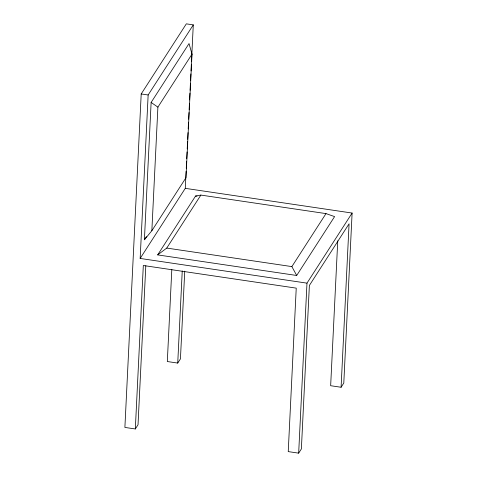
<?xml version="1.0" encoding="UTF-8"?>
<svg xmlns="http://www.w3.org/2000/svg" width="477" height="477" viewBox="0 0 477 477"><rect width="100%" height="100%" fill="white"/><g stroke="black" fill="none" stroke-linecap="round" stroke-linejoin="round"><path stroke-width="0.72" d="M191.498 61.289L193.28 24.882L186.328 23.85L141.204 93.951L124.891 427.428L135.319 428.966L138.026 424.763L145.801 265.755M140.16 258.445L185.285 188.349L352.109 213.046L306.979 283.141L140.16 258.445L148.15 94.977L193.28 24.882M144.406 239.764L151.126 102.448L189.029 43.562L192.01 54.145L185.97 177.73L151.853 230.725L144.406 239.764L146.421 236.628M135.319 428.966L143.315 265.498L296.235 288.138L288.239 451.606L298.668 453.15L301.375 448.946L309.37 285.473L349.081 223.791L341.085 387.258L330.656 385.714L337.746 240.819M151.853 230.725L157.899 107.14L192.01 54.145M171.815 269.398L167.314 361.53L177.736 363.075L180.443 358.871L184.736 271.192M185.285 188.349L186.119 171.255M186.268 168.286L186.59 161.596M186.74 158.626L187.067 151.936M187.211 148.967L187.574 141.538M187.682 139.308L188.01 132.618M188.194 128.903L188.516 122.219M188.665 119.244L188.993 112.56M189.136 109.585L189.429 103.64M189.607 99.926L189.935 93.236M190.084 90.266L190.406 83.576M190.556 80.607L190.883 73.917M191.027 70.948L191.355 64.258M177.736 363.075L182.244 270.936M298.668 453.15L306.979 283.141M352.109 213.046L343.792 383.049L341.085 387.258M157.672 254.897L195.576 196.011L200.871 195.081L325.988 213.607L334.598 216.594L296.688 275.479L157.672 254.897L166.753 248.076L200.871 195.081M296.688 275.479L291.87 266.601L325.988 213.607M141.204 93.951L148.15 94.977M195.576 196.011L197.049 196.232M166.753 248.076L291.87 266.601M151.126 102.448L157.899 107.14"/></g></svg>
